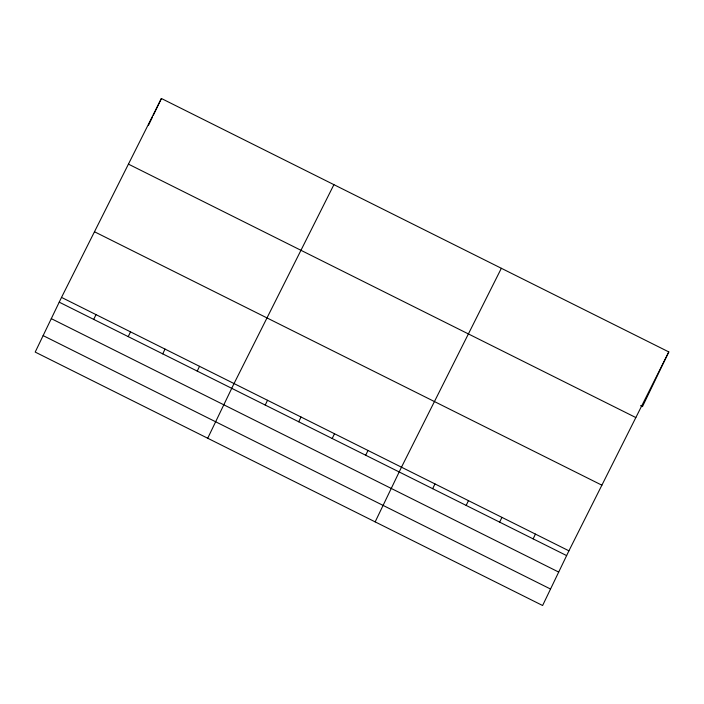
<?xml version="1.0" encoding="UTF-8"?>
<svg xmlns="http://www.w3.org/2000/svg" width="704" height="704" viewBox="0 0 704 704"><rect width="100%" height="100%" fill="white"/><g stroke="black" fill="none" stroke-linecap="round" stroke-linejoin="round"><path stroke-width="1.06" d="M61.521 297.396L35.2 352.079L542.608 605.51L568.92 550.827L668.8 351.921L161.392 98.49L61.521 297.396L568.92 550.827M148.447 125.391L152.495 116.987M153.375 115.157L155.135 111.496M155.575 110.581L161.392 98.49M93.72 319.396L96.017 314.626M128.225 336.635L130.522 331.857M162.73 353.866L165.026 349.096M197.234 371.096L199.531 366.326M207.715 438.24L234.036 383.557L333.916 184.659M265.223 405.064L267.52 400.286M298.716 421.784L301.013 417.014M332.2 438.513L334.497 433.743M365.693 455.242L367.99 450.463M375.162 521.875L401.482 467.192L501.354 268.294M432.67 488.69L434.966 483.921M466.162 505.419L468.459 500.65M499.646 522.148L501.943 517.37M533.139 538.877L535.436 534.098M668.8 351.921L642.479 406.604L640.57 405.654M128.436 164.129L635.844 417.56M94.477 231.757L601.885 485.188M59.224 302.166L566.623 555.597M51.295 318.639L558.694 572.07M43.129 335.606L550.528 589.037"/></g></svg>
